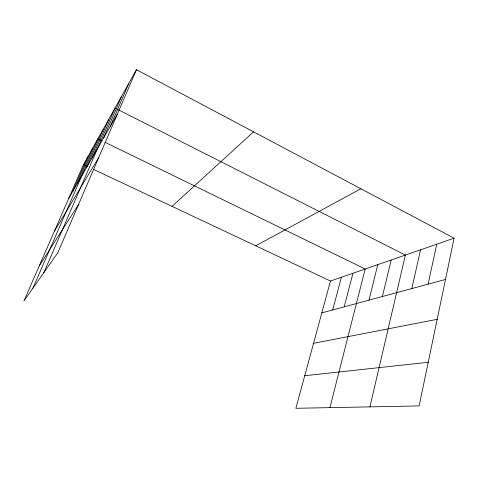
<?xml version="1.0" encoding="UTF-8"?>
<svg xmlns="http://www.w3.org/2000/svg" width="478" height="478" viewBox="0 0 478 478"><rect width="100%" height="100%" fill="white"/><g stroke="black" fill="none" stroke-linecap="round" stroke-linejoin="round"><path stroke-width="0.72" d="M454.1 238.193L419.128 405.918L295.876 408.296L330.483 281.034L454.1 238.193L136.445 69.704L83.465 164.623L23.9 301.021L57.79 252.832L136.445 69.704M428.067 284.177L436.767 244.204M411.809 288.569L420.568 249.815M369.906 406.868L405.404 255.073L115.019 108.094L43.827 272.687M382.364 296.527L391.177 260.002M368.992 300.142L377.793 264.639M329.922 407.638L365.192 269.006L105.118 142.336M344.196 306.846L352.949 273.249M332.688 309.953L341.4 277.252M103.642 137.915L121.609 96.281M110.215 126.527L128.731 83.525M86.703 167.258L103.194 129.275M91.937 158.194L108.894 119.064M72.764 191.415L87.964 156.569M77.143 183.827L92.756 147.983M32.91 288.21L97.876 138.805L101.826 140.729M68.665 198.525L117.349 114.164M54.456 231.053L98.749 157.477M39.25 265.876L78.529 204.554M172.026 206.359L253.567 131.826M255.718 245.8L360.878 188.75M321.819 312.893L445.496 279.469M313.55 343.318L437.185 319.328M304.731 375.738L428.228 362.276M83.465 164.623L87.504 166.523M93.557 169.379L330.483 281.034"/></g></svg>
